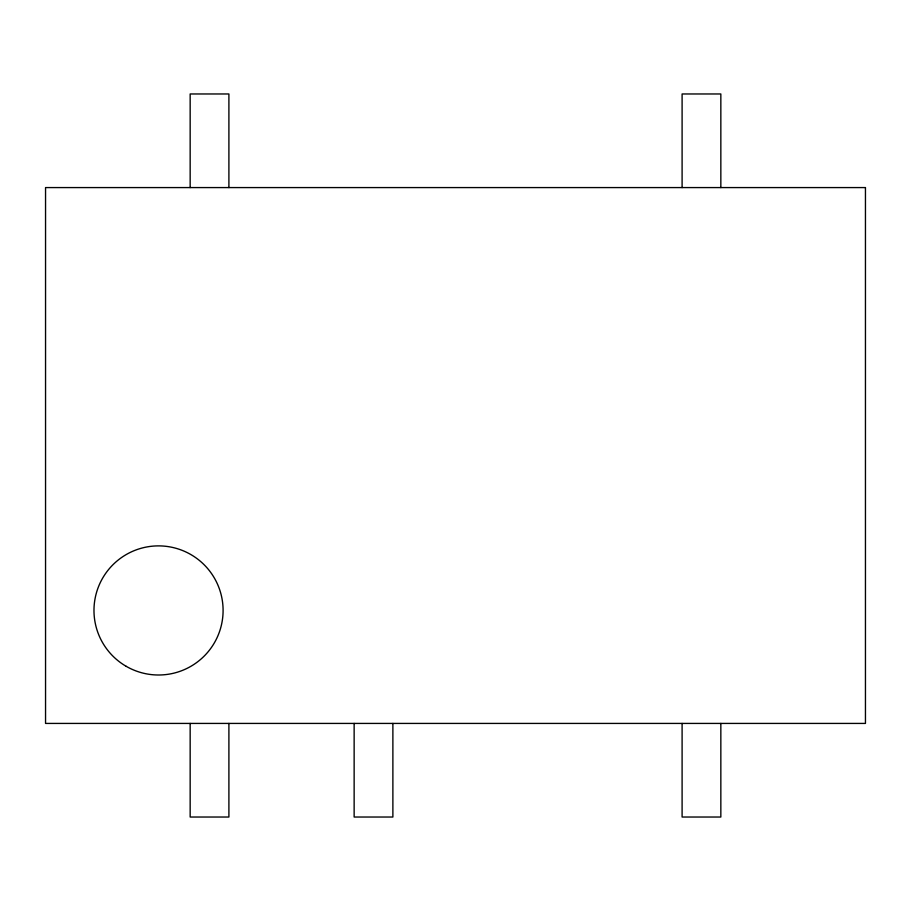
<?xml version="1.0" encoding="UTF-8"?>
<svg xmlns="http://www.w3.org/2000/svg" width="911" height="911" viewBox="0 0 911 911"><rect width="100%" height="100%" fill="white"/><g stroke="black" fill="none" stroke-linecap="round" stroke-linejoin="round"><path stroke-width="1.37" d="M720.84 187.575L720.84 93.97L682.1 93.97L682.1 187.575M720.84 723.425L720.84 817.03L682.1 817.03L682.1 723.425M392.88 723.425L392.88 817.03L354.14 817.03L354.14 723.425M228.9 187.575L228.9 93.97L190.16 93.97L190.16 187.575M228.9 723.425L228.9 817.03L190.16 817.03L190.16 723.425M865.45 187.575L45.55 187.575L45.55 723.425L865.45 723.425L865.45 187.575M126.253 666.351A64.556 64.556 0 0 0 223.093 610.438A64.556 64.556 0 0 0 126.253 554.537A64.556 64.556 0 0 0 126.253 666.351"/></g></svg>
